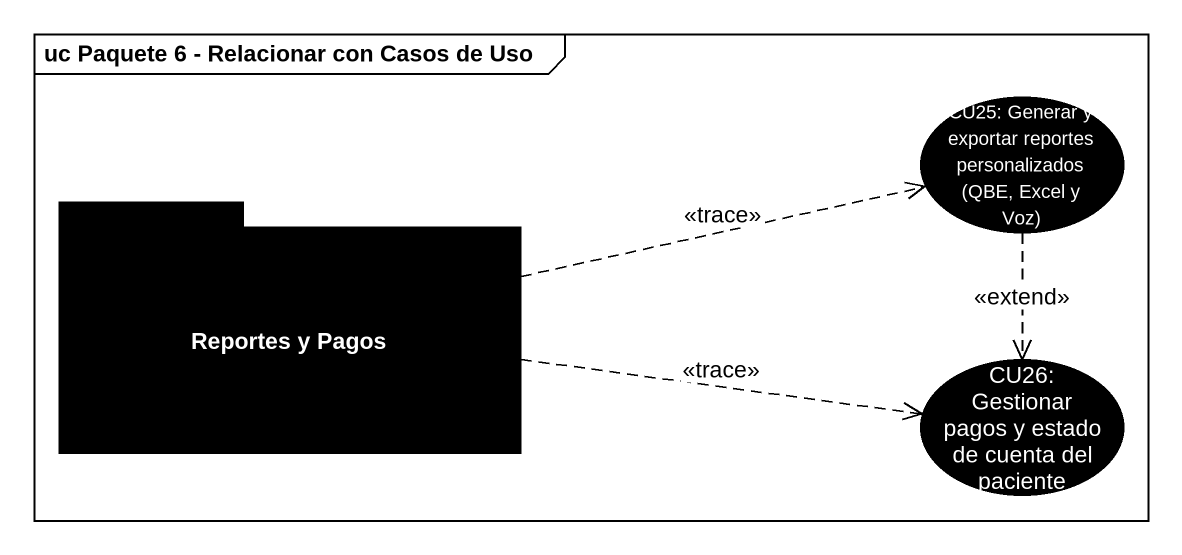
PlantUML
@startuml
mainframe uc Paquete 6 - Relacionar con Casos de Uso
usecase "CU25: Generar y exportar reportes personalizados (QBE, Excel y Voz)" as CU25_Generar_y_exportar #000000
package "Reportes y Pagos" as Reportes_y_Pagos #000000 {
}
usecase "CU26: Gestionar pagos y estado de cuenta del paciente" as CU26_Gestionar_pagos_y #000000
CU25_Generar_y_exportar ..> CU26_Gestionar_pagos_y : <<extend>>
Reportes_y_Pagos .right.> CU25_Generar_y_exportar : <<trace>>
Reportes_y_Pagos .right.> CU26_Gestionar_pagos_y : <<trace>>
@enduml
